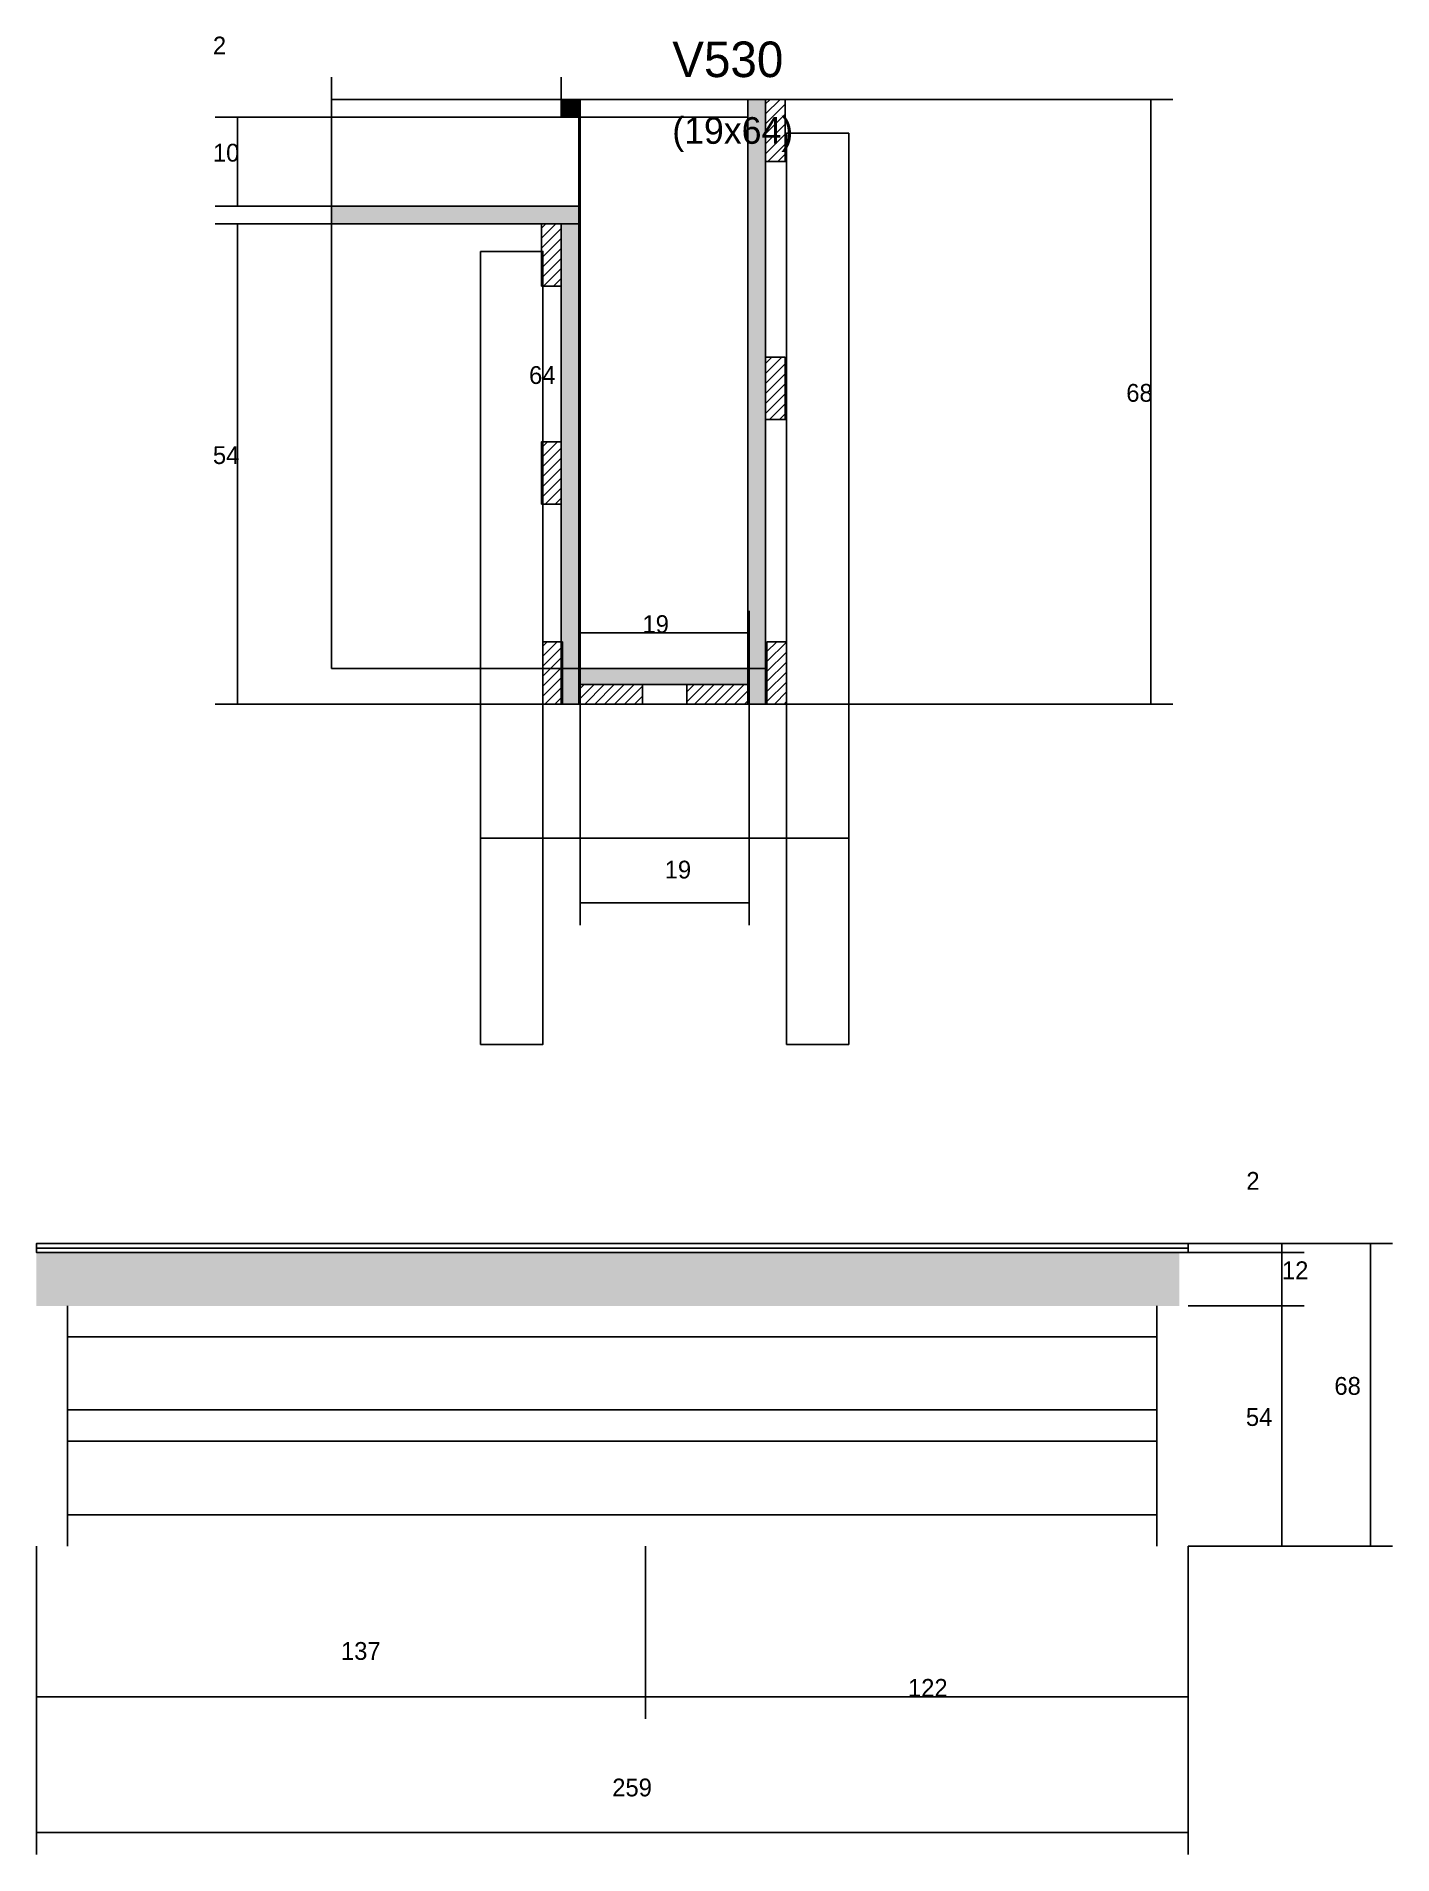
# Model space of a CAD drawing. Header units: metres. Extents: x 356 to 661, y -4801 to -4392.
import ezdxf

# ---------------------------------------------------------------- set-up
doc = ezdxf.new("R2010")
doc.units = ezdxf.units.M
for name, color, linetype in [('CONCRETO', 251, 'Continuous'), ('COTA', 241, 'Continuous'), ('Cota Seção (2x)', 4, 'Continuous'), ('Hachura', 253, 'Continuous'), ('Madeira', 126, 'Continuous'), ('Painéis', 200, 'Continuous'), ('SARR_2.2x7', 40, 'Continuous'), ('SARR_3.5x7', 81, 'Continuous'), ('SARR_EDITAR', 141, 'Continuous'), ('Texto Seção', 7, 'Continuous')]:
    doc.layers.add(name, color=color, linetype=linetype)

msp = doc.modelspace()

# ---------------------------------------------------------------- hatches: boundary and pattern name
at = {"layer": 'COTA'}
h = msp.add_hatch(dxfattribs=at)
h.set_pattern_fill('AR-CONC', scale=0.03)
h.paths.add_polyline_path([(356.4, -4665.8), (356.4, -4677.8), (356.4, -4677.8), (613.4, -4677.8), (613.4, -4677.8), (613.4, -4665.8), (613.4, -4665.8), (356.4, -4665.8)])
at = {"layer": 'Hachura'}
h = msp.add_hatch(color=8, dxfattribs=at)
h.dxf.hatch_style = 1
h.paths.add_polyline_path([(474.4, -4410.5), (478.4, -4410.5), (478.4, -4410.5), (478.4, -4406.5), (478.4, -4406.5), (474.4, -4406.5), (474.4, -4406.5), (474.4, -4410.5)])
h = msp.add_hatch(color=8, dxfattribs=at)
h.dxf.hatch_style = 1
h.paths.add_polyline_path([(520.4, -4406.5), (516.4, -4406.5), (516.4, -4406.5), (516.4, -4542.5), (516.4, -4542.5), (520.4, -4542.5), (520.4, -4542.5), (520.4, -4406.5)])
h = msp.add_hatch(dxfattribs=at)
h.set_pattern_fill('ANSI31', scale=0.5)
h.paths.add_polyline_path([(524.8, -4406.5), (520.4, -4406.5), (520.4, -4406.5), (520.4, -4420.5), (520.4, -4420.5), (524.8, -4420.5), (524.8, -4420.5), (524.8, -4406.5)])
h = msp.add_hatch(color=8, dxfattribs=at)
h.dxf.hatch_style = 1
h.paths.add_polyline_path([(422.8, -4434.5), (422.8, -4430.5), (422.8, -4430.5), (478.4, -4430.5), (478.4, -4430.5), (478.4, -4434.5), (478.4, -4434.5), (422.8, -4434.5)])
h = msp.add_hatch(dxfattribs=at)
h.set_pattern_fill('ANSI31', scale=0.5)
h.paths.add_polyline_path([(474.4, -4434.5), (470, -4434.5), (470, -4434.5), (470, -4448.5), (470, -4448.5), (474.4, -4448.5), (474.4, -4448.5), (474.4, -4434.5)])
h = msp.add_hatch(color=8, dxfattribs=at)
h.dxf.hatch_style = 1
h.paths.add_polyline_path([(474.4, -4434.5), (478.4, -4434.5), (478.4, -4434.5), (478.4, -4542.5), (478.4, -4542.5), (474.4, -4542.5), (474.4, -4542.5), (474.4, -4434.5)])
h = msp.add_hatch(dxfattribs=at)
h.set_pattern_fill('ANSI31', scale=0.5)
h.paths.add_polyline_path([(524.8, -4464.5), (520.4, -4464.5), (520.4, -4464.5), (520.4, -4478.5), (520.4, -4478.5), (524.8, -4478.5), (524.8, -4478.5), (524.8, -4464.5)])
h = msp.add_hatch(dxfattribs=at)
h.set_pattern_fill('ANSI31', scale=0.5)
h.paths.add_polyline_path([(474.4, -4483.5), (470, -4483.5), (470, -4483.5), (470, -4497.5), (470, -4497.5), (474.4, -4497.5), (474.4, -4497.5), (474.4, -4483.5)])
h = msp.add_hatch(dxfattribs=at)
h.set_pattern_fill('ANSI31', scale=0.5)
h.paths.add_polyline_path([(470.3, -4528.5), (474.7, -4528.5), (474.7, -4528.5), (474.7, -4542.5), (474.7, -4542.5), (470.3, -4542.5), (470.3, -4542.5), (470.3, -4528.5)])
h = msp.add_hatch(dxfattribs=at)
h.set_pattern_fill('ANSI31', scale=0.5)
h.paths.add_polyline_path([(520.7, -4528.5), (525.1, -4528.5), (525.1, -4528.5), (525.1, -4542.5), (525.1, -4542.5), (520.7, -4542.5), (520.7, -4542.5), (520.7, -4528.5)])
h = msp.add_hatch(color=8, dxfattribs=at)
h.dxf.hatch_style = 1
h.paths.add_polyline_path([(516.7, -4538.1), (516.7, -4534.5), (516.7, -4534.5), (478.7, -4534.5), (478.7, -4534.5), (478.7, -4538.1), (478.7, -4538.1), (516.7, -4538.1)])
h = msp.add_hatch(dxfattribs=at)
h.set_pattern_fill('ANSI31', scale=0.5)
h.paths.add_polyline_path([(478.7, -4542.5), (478.7, -4538.1), (478.7, -4538.1), (492.7, -4538.1), (492.7, -4538.1), (492.7, -4542.5), (492.7, -4542.5), (478.7, -4542.5)])
h = msp.add_hatch(dxfattribs=at)
h.set_pattern_fill('ANSI31', scale=0.5)
h.paths.add_polyline_path([(516.7, -4542.5), (516.7, -4538.1), (516.7, -4538.1), (502.7, -4538.1), (502.7, -4538.1), (502.7, -4542.5), (502.7, -4542.5), (516.7, -4542.5)])

# ---------------------------------------------------------------- linework, layer by layer
at = {"layer": 'CONCRETO'}
for points in [[(478.4, -4430.5), (478.4, -4432.5), (478.4, -4432.5), (478.4, -4534.5), (516.4, -4534.5), (516.4, -4406.5), (520.4, -4406.5), (520.4, -4406.5), (478.4, -4406.5), (478.4, -4410.5)], [(516.4, -4430.5), (516.4, -4430.5), (516.4, -4462.5), (516.4, -4462.5), (516.4, -4534.5), (478.4, -4534.5), (478.4, -4430.5), (422.8, -4430.5), (422.8, -4410.5), (478.4, -4410.5)]]:
    msp.add_lwpolyline(points, dxfattribs=at)
for points in [[(478.4, -4534.5), (520.4, -4534.5), (520.4, -4406.5), (478.4, -4406.5)], [(422.8, -4534.5), (516.4, -4534.5), (516.4, -4410.5), (422.8, -4410.5)]]:
    msp.add_lwpolyline(points, close=True, dxfattribs=at)
at = {"layer": 'COTA'}
for p, q in [((422.8, -4410.5), (422.8, -4401.5)), ((474.4, -4406.5), (474.4, -4401.5)), ((422.8, -4406.5), (474.4, -4406.5)), ((524.8, -4406.5), (612, -4406.5)), ((607, -4542.5), (607, -4406.5)), ((422.8, -4410.5), (396.6, -4410.5)), ((401.6, -4430.5), (401.6, -4410.5)), ((422.8, -4430.5), (396.6, -4430.5)), ((422.8, -4434.5), (396.6, -4434.5)), ((401.6, -4542.5), (401.6, -4434.5)), ((456.3, -4542.5), (396.6, -4542.5)), ((478.7, -4542.5), (478.7, -4592.2)), ((516.7, -4542.5), (516.7, -4592.2)), ((539.1, -4542.5), (612, -4542.5)), ((478.7, -4587.2), (516.7, -4587.2)), ((615.4, -4663.8), (661.4, -4663.8)), ((615.4, -4663.8), (641.5, -4663.8)), ((636.5, -4665.8), (636.5, -4663.8)), ((656.4, -4731.8), (656.4, -4663.8)), ((615.4, -4665.8), (641.5, -4665.8)), ((615.4, -4665.8), (641.5, -4665.8)), ((636.5, -4677.8), (636.5, -4665.8)), ((615.4, -4677.8), (641.5, -4677.8)), ((615.4, -4677.8), (641.5, -4677.8)), ((636.5, -4731.8), (636.5, -4677.8)), ((356.4, -4731.8), (356.4, -4770.7)), ((356.4, -4731.8), (356.4, -4801.2)), ((493.4, -4731.8), (493.4, -4770.7)), ((493.4, -4731.8), (493.4, -4770.7)), ((615.4, -4731.8), (615.4, -4770.7)), ((615.4, -4731.8), (615.4, -4801.2)), ((615.4, -4731.8), (641.5, -4731.8)), ((615.4, -4731.8), (661.4, -4731.8)), ((356.4, -4765.7), (493.4, -4765.7)), ((493.4, -4765.7), (615.4, -4765.7)), ((356.4, -4796.2), (615.4, -4796.2))]:
    msp.add_line(p, q, dxfattribs=at)
at = {"layer": 'Cota Seção (2x)'}
for p, q in [((478.7, -4534.5), (478.7, -4406.5)), ((478.7, -4406.5), (483.7, -4406.5)), ((478.7, -4542.5), (478.7, -4521.5)), ((516.7, -4542.5), (516.7, -4521.5)), ((478.7, -4526.5), (516.7, -4526.5)), ((478.7, -4534.5), (483.7, -4534.5))]:
    msp.add_line(p, q, dxfattribs=at)
at = {"layer": 'Madeira'}
for points in [[(524.8, -4406.5), (520.4, -4406.5), (520.4, -4420.5), (524.8, -4420.5)], [(474.4, -4434.5), (470, -4434.5), (470, -4448.5), (474.4, -4448.5)], [(524.8, -4464.5), (520.4, -4464.5), (520.4, -4478.5), (524.8, -4478.5)], [(474.4, -4483.5), (470, -4483.5), (470, -4497.5), (474.4, -4497.5)], [(470.3, -4528.5), (474.7, -4528.5), (474.7, -4542.5), (470.3, -4542.5)], [(520.7, -4528.5), (525.1, -4528.5), (525.1, -4542.5), (520.7, -4542.5)], [(478.7, -4542.5), (478.7, -4538.1), (492.7, -4538.1), (492.7, -4542.5)], [(516.7, -4542.5), (516.7, -4538.1), (502.7, -4538.1), (502.7, -4542.5)]]:
    msp.add_lwpolyline(points, close=True, dxfattribs=at)
at = {"layer": 'Painéis'}
for p, q in [((516.4, -4542.5), (516.4, -4406.5)), ((422.8, -4430.5), (478.4, -4430.5)), ((422.8, -4434.5), (422.8, -4430.5)), ((478.4, -4434.5), (478.4, -4430.5)), ((478.4, -4542.5), (478.4, -4434.5)), ((478.7, -4534.5), (516.7, -4534.5)), ((478.7, -4538.1), (478.7, -4534.5)), ((516.7, -4538.1), (516.7, -4534.5)), ((356.4, -4663.8), (615.4, -4663.8)), ((356.4, -4665.8), (615.4, -4665.8))]:
    msp.add_line(p, q, dxfattribs=at)
for points in [[(474.4, -4406.5), (478.4, -4406.5), (478.4, -4410.5), (474.4, -4410.5)], [(520.4, -4406.5), (516.4, -4406.5), (516.4, -4542.5), (520.4, -4542.5)], [(422.8, -4434.5), (422.8, -4430.5), (478.4, -4430.5), (478.4, -4434.5)], [(474.4, -4434.5), (478.4, -4434.5), (478.4, -4542.5), (474.4, -4542.5)], [(516.7, -4538.1), (516.7, -4534.5), (478.7, -4534.5), (478.7, -4538.1)], [(615.4, -4663.8), (356.4, -4663.8), (356.4, -4665.8), (615.4, -4665.8)]]:
    msp.add_lwpolyline(points, close=True, dxfattribs=at)
at = {"layer": 'SARR_2.2x7'}
for p, q in [((363.4, -4731.8), (363.4, -4677.8)), ((608.4, -4731.8), (608.4, -4677.8)), ((363.4, -4684.8), (493.4, -4684.8)), ((493.4, -4684.8), (608.4, -4684.8)), ((363.4, -4701.2), (493.4, -4701.2)), ((493.4, -4701.2), (608.4, -4701.2)), ((363.4, -4708.2), (493.4, -4708.2)), ((493.4, -4708.2), (608.4, -4708.2)), ((363.4, -4724.8), (493.4, -4724.8)), ((493.4, -4724.8), (608.4, -4724.8))]:
    msp.add_line(p, q, dxfattribs=at)
at = {"layer": 'SARR_3.5x7'}
for points in [[(539.1, -4414.1), (525.1, -4414.1), (525.1, -4619), (539.1, -4619)], [(456.3, -4440.7), (470.3, -4440.7), (470.3, -4619), (456.3, -4619)], [(456.3, -4542.5), (539.1, -4542.5), (539.1, -4572.6), (456.3, -4572.6)]]:
    msp.add_lwpolyline(points, close=True, dxfattribs=at)
at = {"layer": 'SARR_EDITAR'}
for p, q in [((356.4, -4664.8), (493.4, -4664.8)), ((493.4, -4664.8), (615.4, -4664.8))]:
    msp.add_line(p, q, dxfattribs=at)

# ---------------------------------------------------------------- texts
at = {"layer": 'COTA'}
for s, p in [('2', (396.1, -4396.4)), ('10', (396.1, -4420.5)), ('68', (601.5, -4474.5)), ('54', (396.1, -4488.5)), ('19', (497.7, -4581.7)), ('2', (628.5, -4651.7)), ('12', (636.5, -4671.8)), ('68', (648.3, -4697.8)), ('54', (628.4, -4704.8)), ('137', (424.9, -4757.4)), ('122', (552.4, -4765.7)), ('259', (485.9, -4788.1))]:
    msp.add_text(s, height=4, dxfattribs=at).set_placement(p)
at = {"layer": 'Cota Seção (2x)'}
for s, p in [('64', (467.2, -4470.5)), ('19', (492.7, -4526.5))]:
    msp.add_text(s, height=4, dxfattribs=at).set_placement(p)
at = {"layer": 'Texto Seção'}
for s, height, p in [('V530', 8, (499.4, -4401.5)), ('(19x64)', 6, (499.4, -4416.5))]:
    msp.add_text(s, height=height, dxfattribs=at).set_placement(p)

doc.saveas('drawing.dxf')
